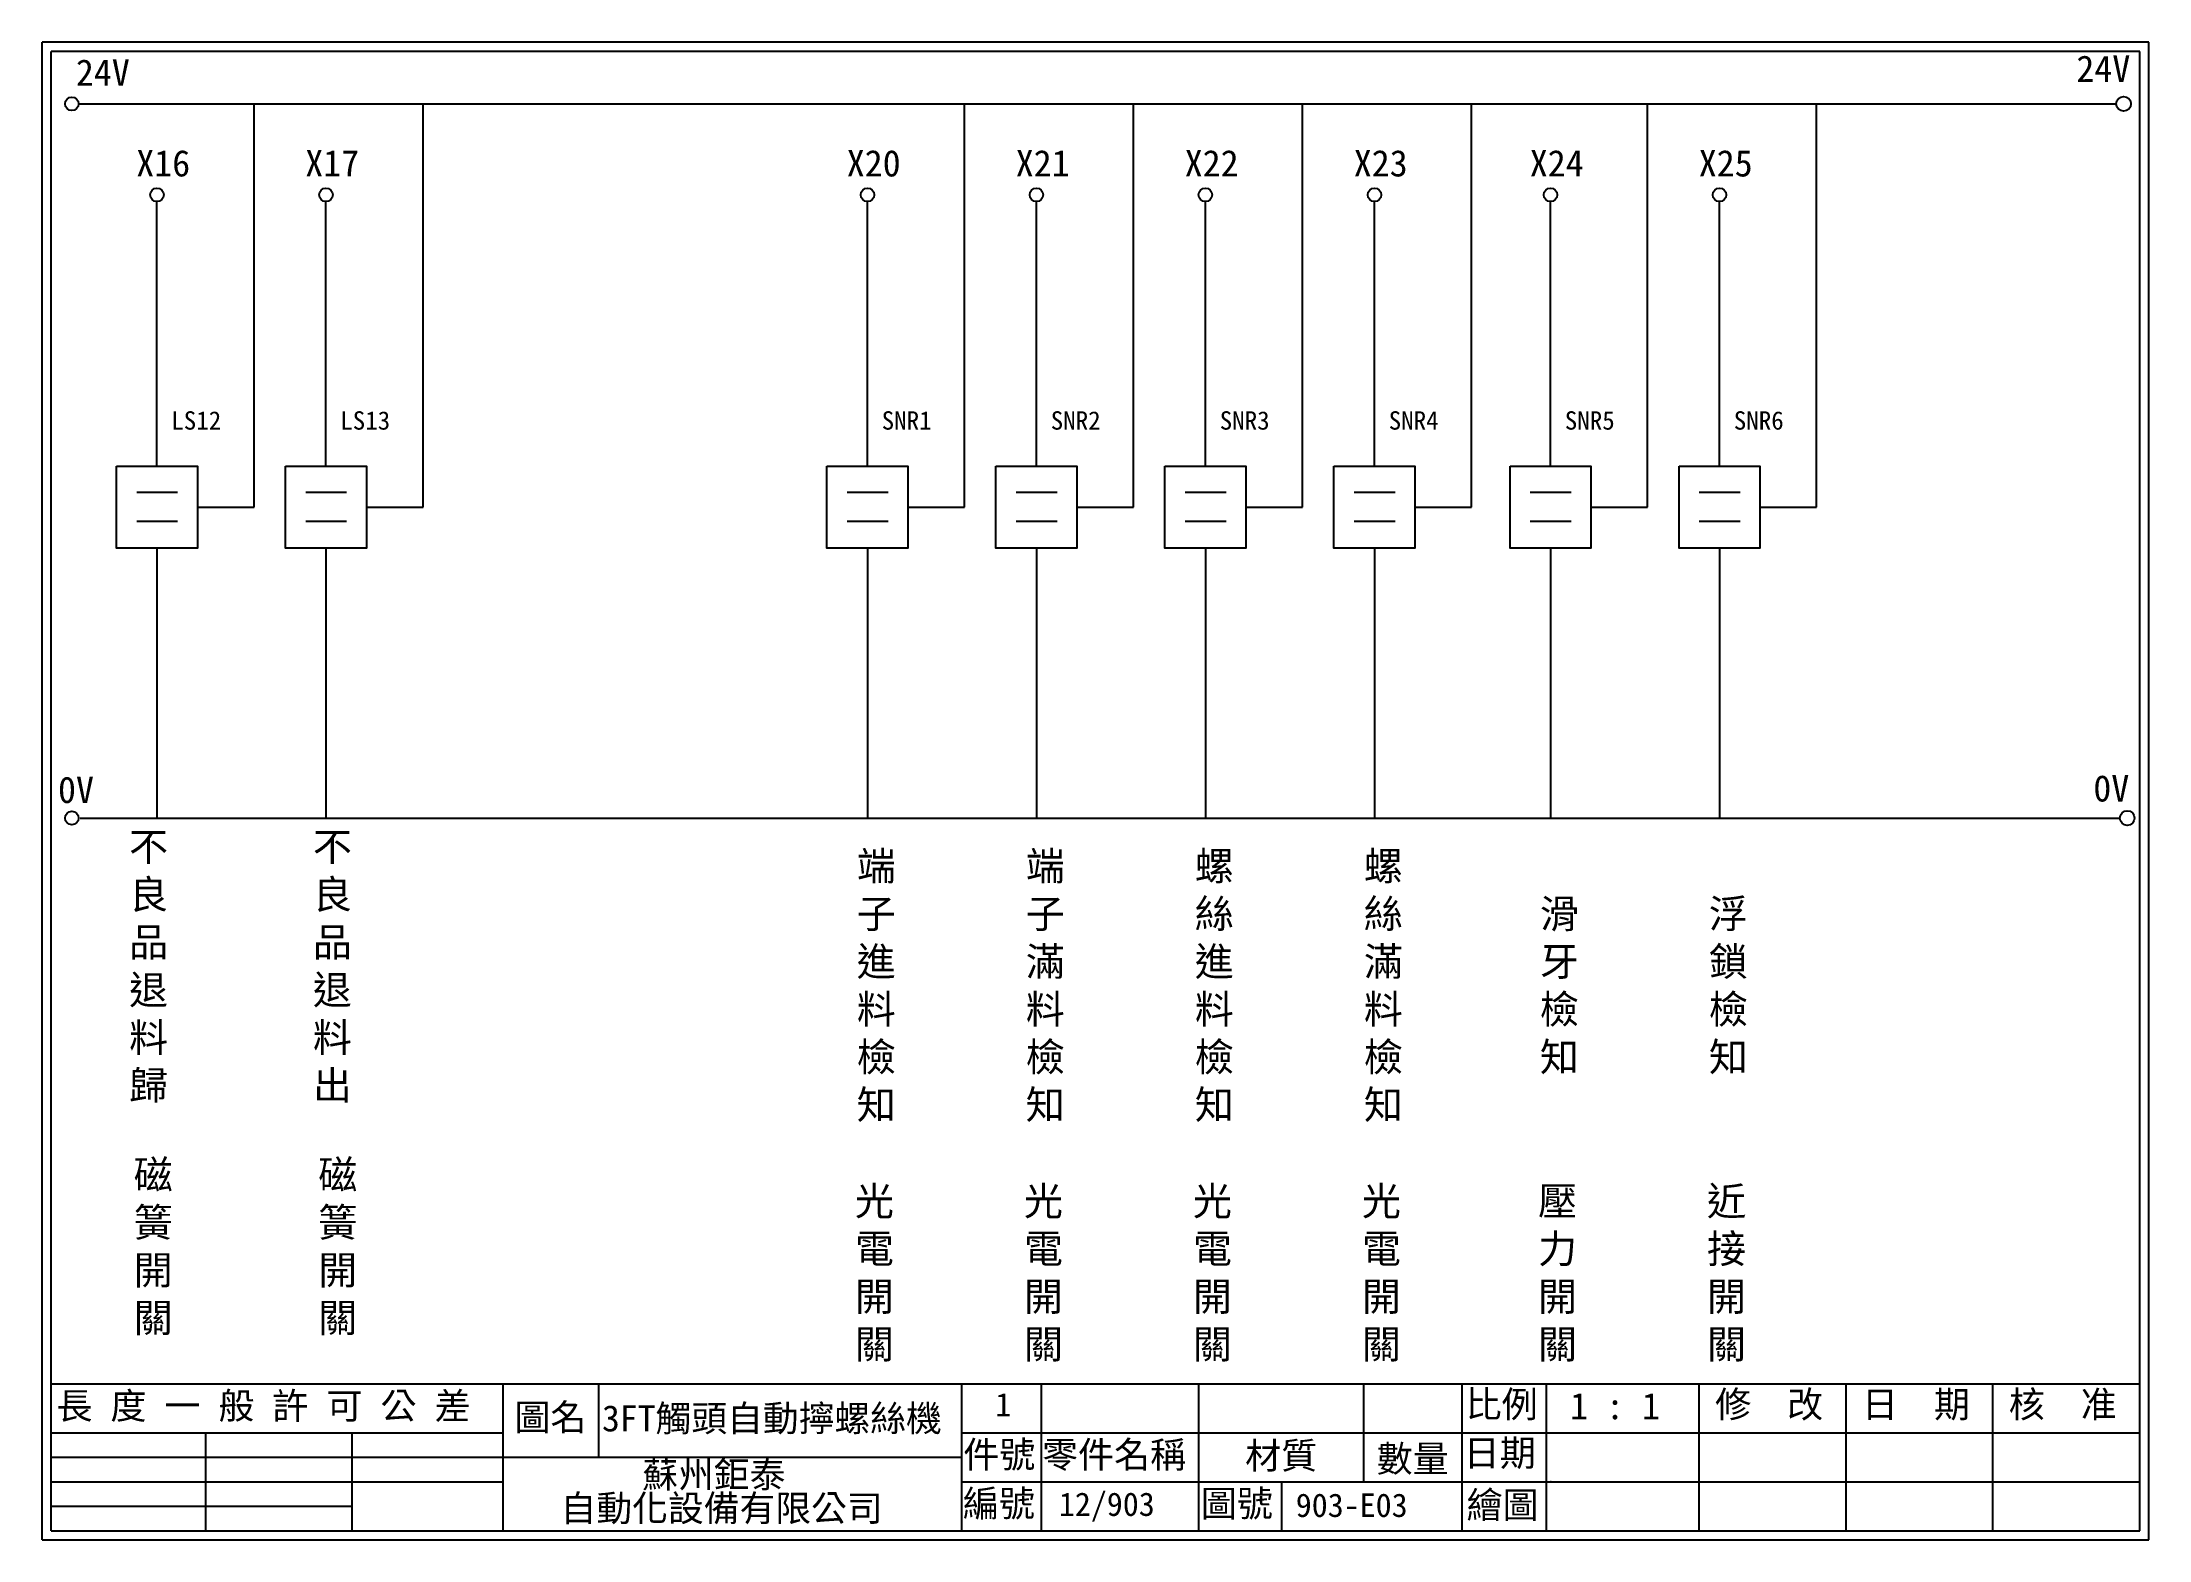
# Model space of a CAD drawing. Extents: x 1092 to 1379, y 1199 to 1403.
import ezdxf

# ---------------------------------------------------------------- set-up
doc = ezdxf.new("R2010")
doc.units = 0
doc.layers.get('0').update_dxf_attribs({"linetype": 'CONTINUOUS'})
for name, color, linetype in [('圖框層', 7, 'CONTINUOUS'), ('文字層', 4, 'CONTINUOUS'), ('標尺寸層', 3, 'CONTINUOUS')]:
    doc.layers.add(name, color=color, linetype=linetype)
doc.styles.add('CNS', font='romanc.shx', dxfattribs={"bigfont": 'chineset.shx'})
doc.styles.add('STSL', font='kaiu.ttf')

msp = doc.modelspace()

# ---------------------------------------------------------------- linework, layer by layer
for p, q in [((1120.49, 1339.54), (1120.49, 1394.45)), ((1143.52, 1339.54), (1143.52, 1394.45)), ((1217.28, 1339.54), (1217.28, 1394.45)), ((1240.3, 1339.54), (1240.3, 1394.45)), ((1263.33, 1339.54), (1263.33, 1394.45)), ((1286.35, 1339.54), (1286.35, 1394.45)), ((1310.33, 1339.54), (1310.33, 1394.45)), ((1333.36, 1339.54), (1333.36, 1394.45)), ((1107.27, 1345.12), (1107.27, 1381.14)), ((1130.29, 1345.12), (1130.29, 1381.14)), ((1204.06, 1345.12), (1204.06, 1381.14)), ((1227.08, 1345.12), (1227.08, 1381.14)), ((1250.1, 1345.12), (1250.1, 1381.14)), ((1273.13, 1345.12), (1273.13, 1381.14)), ((1297.11, 1345.12), (1297.11, 1381.14)), ((1320.13, 1345.12), (1320.13, 1381.14)), ((1112.78, 1339.54), (1120.49, 1339.54)), ((1135.81, 1339.54), (1143.52, 1339.54)), ((1209.57, 1339.54), (1217.28, 1339.54)), ((1232.59, 1339.54), (1240.3, 1339.54)), ((1255.62, 1339.54), (1263.33, 1339.54)), ((1278.64, 1339.54), (1286.35, 1339.54)), ((1302.62, 1339.54), (1310.33, 1339.54)), ((1325.65, 1339.54), (1333.36, 1339.54)), ((1107.27, 1333.96), (1107.27, 1297.18)), ((1130.29, 1333.96), (1130.29, 1297.18)), ((1204.06, 1333.96), (1204.06, 1297.18)), ((1227.08, 1333.96), (1227.08, 1297.18)), ((1250.1, 1333.96), (1250.1, 1297.18)), ((1273.13, 1333.96), (1273.13, 1297.18)), ((1297.11, 1333.96), (1297.11, 1297.18)), ((1320.13, 1333.96), (1320.13, 1297.18))]:
    msp.add_line(p, q)
for points in [[(1101.75, 1345.12), (1112.78, 1345.12), (1112.78, 1333.96), (1101.75, 1333.96)], [(1124.78, 1345.12), (1135.81, 1345.12), (1135.81, 1333.96), (1124.78, 1333.96)], [(1198.54, 1345.12), (1209.57, 1345.12), (1209.57, 1333.96), (1198.54, 1333.96)], [(1221.57, 1345.12), (1232.59, 1345.12), (1232.59, 1333.96), (1221.57, 1333.96)], [(1244.59, 1345.12), (1255.62, 1345.12), (1255.62, 1333.96), (1244.59, 1333.96)], [(1267.61, 1345.12), (1278.64, 1345.12), (1278.64, 1333.96), (1267.61, 1333.96)], [(1291.6, 1345.12), (1302.62, 1345.12), (1302.62, 1333.96), (1291.6, 1333.96)], [(1314.62, 1345.12), (1325.65, 1345.12), (1325.65, 1333.96), (1314.62, 1333.96)]]:
    msp.add_lwpolyline(points, close=True)
for centre in [(1375.19, 1394.45), (1375.68, 1297.18)]:
    msp.add_circle(centre, 1)
at = {"layer": '圖框層', "color": 7}
for p, q in [((1378.63, 1402.85), (1091.63, 1402.85)), ((1091.63, 1198.88), (1091.63, 1402.85)), ((1377.38, 1401.6), (1092.88, 1401.6)), ((1092.88, 1200.13), (1092.88, 1401.6)), ((1377.38, 1200.13), (1377.38, 1401.6)), ((1378.63, 1198.88), (1378.63, 1402.85)), ((1092.88, 1220.13), (1203.36, 1220.13)), ((1154.42, 1200.13), (1154.42, 1220.13)), ((1167.45, 1210.13), (1167.45, 1220.13)), ((1203.36, 1220.13), (1377.38, 1220.13)), ((1216.9, 1200.13), (1216.9, 1220.13)), ((1227.78, 1200.13), (1227.78, 1220.13)), ((1249.2, 1200.13), (1249.2, 1220.13)), ((1271.68, 1206.8), (1271.68, 1220.13)), ((1285.09, 1200.13), (1285.09, 1220.13)), ((1296.57, 1200.13), (1296.57, 1220.13)), ((1317.38, 1200.13), (1317.38, 1220.13)), ((1337.38, 1200.13), (1337.38, 1220.13)), ((1357.38, 1200.13), (1357.38, 1220.13)), ((1092.88, 1213.46), (1154.42, 1213.46)), ((1113.92, 1200.13), (1113.92, 1213.46)), ((1133.86, 1200.13), (1133.86, 1213.46)), ((1216.9, 1213.46), (1377.38, 1213.46)), ((1092.88, 1210.13), (1156.91, 1210.13)), ((1156.91, 1210.13), (1216.9, 1210.13)), ((1092.88, 1206.8), (1154.42, 1206.8)), ((1216.9, 1206.8), (1377.38, 1206.8)), ((1260.51, 1200.13), (1260.51, 1206.8)), ((1092.88, 1203.47), (1133.86, 1203.47)), ((1092.88, 1200.13), (1377.38, 1200.13)), ((1091.63, 1198.88), (1378.63, 1198.88))]:
    msp.add_line(p, q, dxfattribs=at)
at = {"layer": '圖框層', "color": 4}
msp.add_point((1297.17, 1206.8), dxfattribs=at)
at = {"layer": '標尺寸層', "color": 7}
for p, q in [((1096.6, 1394.45), (1374.19, 1394.45)), ((1104.51, 1341.57), (1110.08, 1341.57)), ((1127.53, 1341.57), (1133.1, 1341.57)), ((1201.29, 1341.57), (1206.86, 1341.57)), ((1224.32, 1341.57), (1229.89, 1341.57)), ((1247.34, 1341.57), (1252.91, 1341.57)), ((1270.37, 1341.57), (1275.93, 1341.57)), ((1294.35, 1341.57), (1299.92, 1341.57)), ((1317.37, 1341.57), (1322.94, 1341.57)), ((1104.51, 1337.6), (1110.08, 1337.6)), ((1127.53, 1337.6), (1133.1, 1337.6)), ((1201.29, 1337.6), (1206.86, 1337.6)), ((1224.32, 1337.6), (1229.89, 1337.6)), ((1247.34, 1337.6), (1252.91, 1337.6)), ((1270.37, 1337.6), (1275.93, 1337.6)), ((1294.35, 1337.6), (1299.92, 1337.6)), ((1317.37, 1337.6), (1322.94, 1337.6)), ((1096.81, 1297.18), (1374.68, 1297.18))]:
    msp.add_line(p, q, dxfattribs=at)
for centre in [(1095.68, 1394.45), (1107.27, 1382.06), (1130.29, 1382.06), (1204.06, 1382.06), (1227.08, 1382.06), (1250.1, 1382.06), (1273.13, 1382.06), (1297.11, 1382.06), (1320.13, 1382.06), (1095.68, 1297.18)]:
    msp.add_circle(centre, 0.92, dxfattribs=at)

# ---------------------------------------------------------------- texts
at = {"layer": '圖框層', "color": 4, "style": 'STSL'}
for s, height, p in [('24V', 3.6, (1368.75, 1397.44)), ('24V', 3.6, (1096.22, 1396.91)), ('X16', 3.6, (1104.45, 1384.56)), ('X17', 3.6, (1127.47, 1384.56)), ('X20', 3.6, (1201.24, 1384.56)), ('X21', 3.6, (1224.26, 1384.56)), ('X22', 3.6, (1247.28, 1384.56)), ('X23', 3.6, (1270.31, 1384.56)), ('X24', 3.6, (1294.29, 1384.56)), ('X25', 3.6, (1317.31, 1384.56)), ('LS12', 2.5, (1109.22, 1350.08)), ('LS13', 2.5, (1132.24, 1350.08)), ('SNR1', 2.5, (1206, 1350.08)), ('SNR2', 2.5, (1229.03, 1350.08)), ('SNR3', 2.5, (1252.05, 1350.08)), ('SNR4', 2.5, (1275.07, 1350.08)), ('SNR5', 2.5, (1299.06, 1350.08)), ('SNR6', 2.5, (1322.08, 1350.08)), ('0V', 3.6, (1371.06, 1299.43)), ('0V', 3.6, (1093.79, 1299.23)), ('    長 度 一 般 許 可 公 差', 3.6, (1083.77, 1215.34)), ('圖名', 3.6, (1155.96, 1213.78)), ('3FT觸頭自動擰螺絲機', 3.5739, (1167.9, 1213.65)), ('比例', 3.6, (1285.55, 1215.56)), ('修  改', 3.6, (1319.54, 1215.54)), ('日  期', 3.6, (1339.54, 1215.54)), ('核  准', 3.6, (1359.54, 1215.54)), ('件號', 3.6, (1217.11, 1208.7)), ('零件名稱', 3.6, (1227.84, 1208.69)), ('材質', 3.6, (1255.51, 1208.56)), ('數量', 3.6, (1273.42, 1208.13)), ('日期', 3.6, (1285.29, 1208.93)), ('蘇州鉅泰', 3.574, (1173.39, 1205.99)), ('自動化設備有限公司', 3.574, (1162.26, 1201.41)), ('編號', 3.6, (1217.06, 1202.04)), ('12/903', 3.2, (1230.14, 1202.14)), ('圖號', 3.6, (1249.47, 1202.04)), ('繪圖', 3.6, (1285.68, 1201.85))]:
    msp.add_text(s, height=height, dxfattribs=at).set_placement(p)
at = {"layer": '文字層', "color": 4, "style": 'STSL'}
for s, height, p in [('1 ', 3.2, (1221.48, 1215.69)), ('1 : 1', 3.599, (1299.78, 1215.31)), ('903-E03', 3.2, (1262.41, 1202))]:
    msp.add_text(s, height=height, dxfattribs=at).set_placement(p)
at = {"layer": '標尺寸層', "color": 7, "char_height": 3.9, "width": 4.9608, "attachment_point": 5, "style": 'CNS'}
for s, insert in [('{\\fDFKai-SB|b0|i0|c136|p65;不良品退料歸}', (1106.13, 1276.83)), ('{\\fDFKai-SB|b0|i0|c136|p65;不良品退料出}', (1131.17, 1276.83)), ('{\\fDFKai-SB|b0|i0|c136|p65;端子進料檢知}', (1205.26, 1274.2)), ('{\\fDFKai-SB|b0|i0|c136|p65;端子滿料檢知}', (1228.28, 1274.2)), ('{\\fDFKai-SB|b0|i0|c136|p65;螺絲進料檢知}', (1251.31, 1274.2)), ('{\\fDFKai-SB|b0|i0|c136|p65;螺絲滿料檢知}', (1274.34, 1274.2)), ('{\\fDFKai-SB|b0|i0|c136|p65;滑牙檢知}', (1298.31, 1274.2)), ('{\\fDFKai-SB|b0|i0|c136|p65;浮鎖檢知}', (1321.34, 1274.2)), ('{\\fDFKai-SB|b0|i0|c136|p65;磁簧開關}', (1106.76, 1238.66)), ('{\\fDFKai-SB|b0|i0|c136|p65;磁簧開關}', (1131.9, 1238.66)), ('{\\fDFKai-SB|b0|i0|c136|p65;光電開關}', (1205.01, 1235.06)), ('{\\fDFKai-SB|b0|i0|c136|p65;光電開關}', (1228.04, 1235.06)), ('{\\fDFKai-SB|b0|i0|c136|p65;光電開關}', (1251.06, 1235.06)), ('{\\fDFKai-SB|b0|i0|c136|p65;光電開關}', (1274.08, 1235.06)), ('{\\fDFKai-SB|b0|i0|c136|p65;壓力開關}', (1298.07, 1235.06)), ('{\\fDFKai-SB|b0|i0|c136|p65;近接開關}', (1321.09, 1235.06))]:
    msp.add_mtext(s, dxfattribs=dict(at, insert=insert))

doc.saveas('drawing.dxf')
